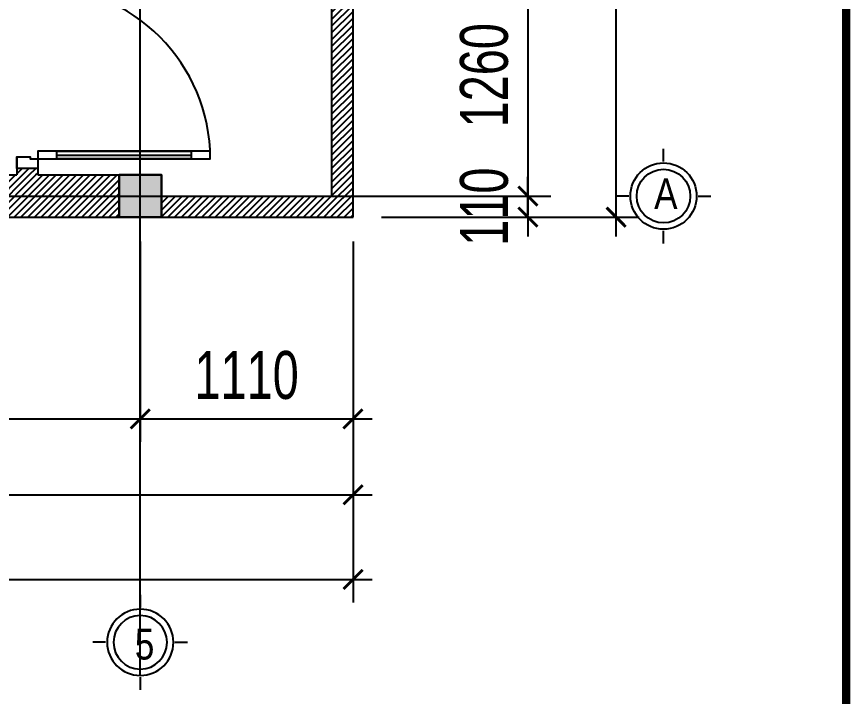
# Model space of a CAD drawing. Header units: inches. Extents: x 442278 to 842836, y -356313 to 59457.
# Drawn here: x 489347 to 493697, y -39020 to -35477 of the extents above; entities that cross this region are included whole.
import ezdxf
from ezdxf.enums import TextEntityAlignment as Align

# ---------------------------------------------------------------- set-up
doc = ezdxf.new("R2010")
doc.units = ezdxf.units.IN
doc.header["$LTSCALE"] = 250
doc.header["$MEASUREMENT"] = 0
doc.linetypes.add('CENTER', pattern=[50.8, 31.75, -6.35, 6.35, -6.35])
doc.linetypes.add('CONTINOUS', pattern=[0])
for name, color, linetype in [('3', 9, 'Continuous'), ('A-cua', 153, 'Continuous'), ('damvua', 7, 'Continuous'), ('DIM', 8, 'Continuous'), ('HACTH250', 250, 'Continuous'), ('LA.DIM', 251, 'Continuous'), ('netcat', 32, 'Continuous'), ('NETMANH', 44, 'Continuous'), ('NETTHAY', 8, 'Continuous'), ('NTHAY', 8, 'Continuous'), ('TEXT', 7, 'Continuous'), ('TRUC', 251, 'CENTER')]:
    doc.layers.add(name, color=color, linetype=linetype)
doc.styles.add('AVANTH', font='')
doc.styles.add('KIEU1', font='', dxfattribs={"height": 250})
doc.styles.add('S.STEXT', font='arial.ttf', dxfattribs={"width": 0.7})
doc.styles.add('VnAvantH', font='', dxfattribs={"width": 0.7})
doc.styles.get('AVANTH').set_extended_font_data('.VnAvantH')
doc.styles.get('KIEU1').set_extended_font_data('.VnArial')
doc.styles.get('VnAvantH').set_extended_font_data('.VnAvantH')
doc.linetypes.add('TX', pattern='A,676.874288,-193.500228,["tx",AVANTH,S=240.510514,R=359.931402,X=0,Y=-131.162874],-560.72896,746.79278', length=2177.896256)
doc.dimstyles.new('S.DIM100', dxfattribs={"dimtxt": 250, "dimasz": 100, "dimexe": 120, "dimexo": 0, "dimgap": 100, "dimtad": 1, "dimdec": 0, "dimzin": 13, "dimdsep": 46, "dimtxsty": 'S.STEXT', "dimblk": 'ARCHTICK', "dimblk1": 'ARCHTICK', "dimcen": 0, "dimdle": 100, "dimclrd": 251, "dimclre": 251, "dimclrt": 60, "dimadec": 0, "dimazin": 0, "dimtfac": 1, "dimtdec": 0, "dimtix": 1, "dimtmove": 2, "dimatfit": 3, "dimfxl": 1, "dimtolj": 1, "dimtzin": 13, "dimarcsym": 0})
pattern_1 = [(45, (194911.84, -364072.127), (-17.6776695, 17.6776695), [])]
pattern_2 = [(45, (194511.84, -364072.127), (-17.6776695, 17.6776695), [])]

# ---------------------------------------------------------------- blocks, each defined once
blk = doc.blocks.new('_ArchTick')
at = {"color": 0, "linetype": 'ByBlock', "const_width": 0.15}
blk.add_lwpolyline([(-0.5, -0.5), (0.5, 0.5)], dxfattribs=at)
blk = doc.blocks.new('*D160')
at = {"layer": 'DEFPOINTS', "color": 0, "transparency": 16777216}
for p in [(472101.9, -36648.3), (491101.9, -36648.3), (491101.9, -38411.2)]:
    blk.add_point(p, dxfattribs=at)
at = {"layer": 'LA.DIM', "color": 251, "lineweight": -2, "transparency": 16777216}
for p, q in [((472101.9, -36648.3), (472101.9, -38531.2)), ((491101.9, -36648.3), (491101.9, -38531.2)), ((472001.9, -38411.2), (491201.9, -38411.2))]:
    blk.add_line(p, q, dxfattribs=at)
at = {"layer": 'LA.DIM', "color": 251, "lineweight": -2, "transparency": 16777216, "xscale": 100, "yscale": 100, "zscale": 100, "rotation": 180}
blk.add_blockref('_ArchTick', (472101.9, -38411.2), dxfattribs=at)
at = {"layer": 'LA.DIM', "color": 251, "lineweight": -2, "transparency": 16777216, "xscale": 100, "yscale": 100, "zscale": 100}
blk.add_blockref('_ArchTick', (491101.9, -38411.2), dxfattribs=at)
at = {"layer": 'LA.DIM', "color": 60, "transparency": 16777216, "insert": (481601.9, -38183.6), "char_height": 250, "attachment_point": 5, "style": 'S.STEXT'}
blk.add_mtext('\\A1;19000', dxfattribs=at)
blk = doc.blocks.new('*D164')
at = {"layer": 'DEFPOINTS', "color": 0, "transparency": 16777216}
for p in [(485781.9, -36648.3), (489991.9, -36648.3), (489991.9, -37574.3)]:
    blk.add_point(p, dxfattribs=at)
at = {"layer": 'LA.DIM', "color": 251, "lineweight": -2, "transparency": 16777216}
for p, q in [((485781.9, -36648.3), (485781.9, -37694.3)), ((489991.9, -36648.3), (489991.9, -37694.3)), ((485681.9, -37574.3), (490091.9, -37574.3))]:
    blk.add_line(p, q, dxfattribs=at)
at = {"layer": 'LA.DIM', "color": 251, "lineweight": -2, "transparency": 16777216, "xscale": 100, "yscale": 100, "zscale": 100, "rotation": 180}
blk.add_blockref('_ArchTick', (485781.9, -37574.3), dxfattribs=at)
at = {"layer": 'LA.DIM', "color": 251, "lineweight": -2, "transparency": 16777216, "xscale": 100, "yscale": 100, "zscale": 100}
blk.add_blockref('_ArchTick', (489991.9, -37574.3), dxfattribs=at)
at = {"layer": 'LA.DIM', "color": 60, "transparency": 16777216, "insert": (487886.9, -37346.6), "char_height": 250, "attachment_point": 5, "style": 'S.STEXT'}
blk.add_mtext('\\A1;4210', dxfattribs=at)
blk = doc.blocks.new('*D166')
at = {"layer": 'DEFPOINTS', "color": 0, "transparency": 16777216}
for p in [(472101.9, -36648.3), (491101.9, -36648.3), (491101.9, -37969.9)]:
    blk.add_point(p, dxfattribs=at)
at = {"layer": 'LA.DIM', "color": 251, "lineweight": -2, "transparency": 16777216}
for p, q in [((472101.9, -36648.3), (472101.9, -38089.9)), ((491101.9, -36648.3), (491101.9, -38089.9)), ((472001.9, -37969.9), (491201.9, -37969.9))]:
    blk.add_line(p, q, dxfattribs=at)
at = {"layer": 'LA.DIM', "color": 251, "lineweight": -2, "transparency": 16777216, "xscale": 100, "yscale": 100, "zscale": 100, "rotation": 180}
blk.add_blockref('_ArchTick', (472101.9, -37969.9), dxfattribs=at)
at = {"layer": 'LA.DIM', "color": 251, "lineweight": -2, "transparency": 16777216, "xscale": 100, "yscale": 100, "zscale": 100}
blk.add_blockref('_ArchTick', (491101.9, -37969.9), dxfattribs=at)
at = {"layer": 'LA.DIM', "color": 60, "transparency": 16777216, "insert": (481601.9, -37742.3), "char_height": 250, "attachment_point": 5, "style": 'S.STEXT'}
blk.add_mtext('\\A1;19000', dxfattribs=at)
blk = doc.blocks.new('vongtrondim')
at = {"layer": 'damvua'}
blk.add_circle((0, 0), 174.7, dxfattribs=at)
at = {"layer": 'NTHAY'}
for p, q in [((0, 226.1), (0, 308.7)), ((-226.1, 0), (-308.7, 0)), ((226.1, 0), (308.7, 0)), ((0, -308.7), (0, -226.1))]:
    blk.add_line(p, q, dxfattribs=at)
blk.add_circle((0, 0), 216.1, dxfattribs=at)
blk = doc.blocks.new('*D168')
at = {"layer": 'DEFPOINTS', "color": 0, "transparency": 16777216}
for p in [(491250.1, -32022.4), (492475, -32022.4), (491250.1, -36522.4)]:
    blk.add_point(p, dxfattribs=at)
at = {"layer": 'LA.DIM', "color": 251, "lineweight": -2, "transparency": 16777216}
for p, q in [((492475, -36622.4), (492475, -31922.4)), ((491250.1, -32022.4), (492595, -32022.4)), ((491250.1, -36522.4), (492595, -36522.4))]:
    blk.add_line(p, q, dxfattribs=at)
at = {"layer": 'LA.DIM', "color": 251, "lineweight": -2, "transparency": 16777216, "xscale": 100, "yscale": 100, "zscale": 100}
for p, rotation in [((492475, -32022.4), 90), ((492475, -36522.4), 270)]:
    blk.add_blockref('_ArchTick', p, dxfattribs=dict(at, rotation=rotation))
at = {"layer": 'LA.DIM', "color": 60, "transparency": 16777216, "insert": (492247.3, -34272.4), "char_height": 250, "attachment_point": 5, "rotation": 90, "style": 'S.STEXT'}
blk.add_mtext('\\A1;4500', dxfattribs=at)
blk = doc.blocks.new('*D169')
at = {"layer": 'DEFPOINTS', "color": 0, "transparency": 16777216}
for p in [(491250.1, -36412.4), (492014.5, -36412.4), (491250.1, -36522.4)]:
    blk.add_point(p, dxfattribs=at)
at = {"layer": 'LA.DIM', "color": 251, "lineweight": -2, "transparency": 16777216}
for p, q in [((492014.5, -36412.4), (492014.5, -36312.4)), ((491250.1, -36412.4), (492134.5, -36412.4)), ((492014.5, -36522.4), (492014.5, -36412.4)), ((491250.1, -36522.4), (492134.5, -36522.4)), ((492014.5, -36522.4), (492014.5, -36622.4))]:
    blk.add_line(p, q, dxfattribs=at)
at = {"layer": 'LA.DIM', "color": 251, "lineweight": -2, "transparency": 16777216, "xscale": 100, "yscale": 100, "zscale": 100}
for p, rotation in [((492014.5, -36412.4), 270), ((492014.5, -36522.4), 90)]:
    blk.add_blockref('_ArchTick', p, dxfattribs=dict(at, rotation=rotation))
at = {"layer": 'LA.DIM', "color": 60, "transparency": 16777216, "insert": (491786.8, -36467.4), "char_height": 250, "attachment_point": 5, "rotation": 90, "style": 'S.STEXT'}
blk.add_mtext('\\A1;110', dxfattribs=at)
blk = doc.blocks.new('*D172')
at = {"layer": 'DEFPOINTS', "color": 0, "transparency": 16777216}
for p in [(491250.1, -35152.4), (491250.1, -36412.4), (492014.5, -36412.4)]:
    blk.add_point(p, dxfattribs=at)
at = {"layer": 'LA.DIM', "color": 251, "lineweight": -2, "transparency": 16777216}
for p, q in [((492014.5, -35052.4), (492014.5, -36512.4)), ((491250.1, -35152.4), (492134.5, -35152.4)), ((491250.1, -36412.4), (492134.5, -36412.4))]:
    blk.add_line(p, q, dxfattribs=at)
at = {"layer": 'LA.DIM', "color": 251, "lineweight": -2, "transparency": 16777216, "xscale": 100, "yscale": 100, "zscale": 100}
for p, rotation in [((492014.5, -35152.4), 90), ((492014.5, -36412.4), 270)]:
    blk.add_blockref('_ArchTick', p, dxfattribs=dict(at, rotation=rotation))
at = {"layer": 'LA.DIM', "color": 60, "transparency": 16777216, "insert": (491786.8, -35782.4), "char_height": 250, "attachment_point": 5, "rotation": 90, "style": 'S.STEXT'}
blk.add_mtext('\\A1;1260', dxfattribs=at)
blk = doc.blocks.new('KHUNG CHUAN SEICO')
at = {"layer": 'NETTHAY', "ltscale": 0.5, "const_width": 0.743}
blk.add_lwpolyline([(26.256, 388.145), (460.745, 388.145), (460.745, 7.88), (26.256, 7.88), (26.256, 388.513)], dxfattribs=at)
at = {"layer": '3', "ltscale": 0.5, "style": 'VnAvantH'}
for tag, height, p in [('DRAWING1', 4.75, (514.014, 46.772)), ('DRAWING2', 4.75, (514.073, 36.02)), ('DATE', 2.5, (477.019, 18.637))]:
    blk.add_attdef(tag, text='', height=height, dxfattribs=at).set_placement(p, align=Align.CENTER)
blk = doc.blocks.new('*D135')
at = {"layer": 'DEFPOINTS', "color": 0, "transparency": 16777216}
for p in [(489991.9, -36648.3), (491101.9, -36648.3), (491101.9, -37574.3)]:
    blk.add_point(p, dxfattribs=at)
at = {"layer": 'LA.DIM', "color": 251, "lineweight": -2, "transparency": 16777216}
for p, q in [((489991.9, -36648.3), (489991.9, -37694.3)), ((491101.9, -36648.3), (491101.9, -37694.3)), ((489891.9, -37574.3), (491201.9, -37574.3))]:
    blk.add_line(p, q, dxfattribs=at)
at = {"layer": 'LA.DIM', "color": 251, "lineweight": -2, "transparency": 16777216, "xscale": 100, "yscale": 100, "zscale": 100, "rotation": 180}
blk.add_blockref('_ArchTick', (489991.9, -37574.3), dxfattribs=at)
at = {"layer": 'LA.DIM', "color": 251, "lineweight": -2, "transparency": 16777216, "xscale": 100, "yscale": 100, "zscale": 100}
blk.add_blockref('_ArchTick', (491101.9, -37574.3), dxfattribs=at)
at = {"layer": 'LA.DIM', "color": 60, "transparency": 16777216, "insert": (490546.9, -37346.6), "char_height": 250, "attachment_point": 5, "style": 'S.STEXT'}
blk.add_mtext('\\A1;1110', dxfattribs=at)
blk = doc.blocks.new('*U113')
blk.add_line((-70, 100), (-70, 800))
for points in [[(-50, 0), (-50, 900), (-90, 900), (-90, 0)], [(-50, 100), (-90, 100), (-90, 800), (-50, 800)], [(0, -110), (-60, -110), (-60, -40), (-50, -40), (-50, 0), (0, 0)], [(-1000, -110), (-940, -110), (-940, -40), (-950, -40), (-950, 0), (-1000, 0)]]:
    blk.add_lwpolyline(points, close=True)
blk.add_arc((-50, 0), 900, 90, 180)

msp = doc.modelspace()

# ---------------------------------------------------------------- hatches: boundary and pattern name
at = {"layer": 'HACTH250', "linetype": 'TX'}
h = msp.add_hatch(dxfattribs=at)
h.set_pattern_fill('ANSI31', color=256, scale=200, style=0)
h.set_pattern_definition(pattern_2)
h.paths.add_polyline_path([(491101.89, -36522.41), (490991.89, -36522.41), (490991.89, -32132.41), (491101.89, -32132.41)])
h = msp.add_hatch(dxfattribs=at)
h.set_pattern_fill('ANSI31', color=256, scale=200, style=0)
h.set_pattern_definition(pattern_1)
h.paths.add_polyline_path([(489456.89, -36268.41), (489346.89, -36268.41), (489346.89, -36302.41), (489456.89, -36302.41)])
h = msp.add_hatch(dxfattribs=at)
h.set_pattern_fill('ANSI31', color=256, scale=200, style=0)
h.set_pattern_definition(pattern_1)
h.paths.add_polyline_path([(489881.89, -36302.41), (485891.89, -36302.41), (485891.89, -36522.41), (489881.89, -36522.41)])
h = msp.add_hatch(dxfattribs=at)
h.set_pattern_fill('ANSI31', color=256, scale=200, style=0)
h.set_pattern_definition(pattern_2)
h.paths.add_polyline_path([(490101.89, -36522.41), (490991.89, -36522.41), (490991.89, -36412.41), (490101.89, -36412.41)])
at = {"layer": 'NETMANH'}
msp.add_hatch(color=0, dxfattribs=at).paths.add_polyline_path([(489881.89, -36522.41), (490101.89, -36522.41), (490101.89, -36302.41), (489881.89, -36302.41)])
msp.add_hatch(color=0, dxfattribs=at).paths.add_polyline_path([(489881.89, -36522.41), (490101.89, -36522.41), (490101.89, -36302.41), (489881.89, -36302.41)])

# ---------------------------------------------------------------- linework, layer by layer
at = {"layer": 'netcat', "linetype": 'CONTINOUS'}
for p, q in [((491101.89, -36522.41), (491101.89, -32022.41)), ((490991.89, -36412.41), (490991.89, -34272.41)), ((489456.89, -36178.41), (489456.89, -36302.41)), ((489346.89, -36208.41), (489346.89, -36302.41)), ((485671.89, -36302.41), (489346.89, -36302.41)), ((489456.89, -36302.41), (489881.89, -36302.41)), ((490101.89, -36412.41), (490991.89, -36412.41)), ((472321.89, -36522.41), (489881.89, -36522.41)), ((490101.89, -36522.41), (491101.89, -36522.41))]:
    msp.add_line(p, q, dxfattribs=at)
for points in [[(489881.89, -36302.41), (490101.89, -36302.41), (490101.89, -36522.41), (489881.89, -36522.41)], [(489881.89, -36522.41), (490101.89, -36522.41), (490101.89, -36302.41), (489881.89, -36302.41)]]:
    msp.add_lwpolyline(points, close=True, dxfattribs=at)
at = {"layer": 'NETMANH', "color": 0}
msp.add_lwpolyline([(489881.89, -36522.41), (490101.89, -36522.41), (490101.89, -36302.41), (489881.89, -36302.41)], close=True, dxfattribs=at)
msp.add_lwpolyline([(489881.89, -36522.41), (490101.89, -36522.41), (490101.89, -36302.41), (489881.89, -36302.41)], close=True, dxfattribs=at)
at = {"layer": 'TRUC'}
for p, q in [((489991.89, -38911.86), (489991.89, -29632.97)), ((472101.89, -36412.41), (491817.19, -36412.41))]:
    msp.add_line(p, q, dxfattribs=at)

# ---------------------------------------------------------------- block references
at = {"layer": 'A-cua', "rotation": 270}
msp.add_blockref('*U113', (489456.89, -36268.41), dxfattribs=at)
at = {"layer": 'DIM', "xscale": 0.800000011920929, "yscale": 0.8000000007450581, "zscale": 0.8}
msp.add_blockref('vongtrondim', (492721.91, -36412.41), dxfattribs=at)
at = {"layer": 'DIM', "xscale": -0.800000011920929, "yscale": 0.8000000007450581, "zscale": 0.8, "rotation": 180}
msp.add_blockref('vongtrondim', (489991.89, -38738.98), dxfattribs=at)
at = {"layer": 'LA.DIM', "xscale": 59.35300561240523, "yscale": 59.35300561205079, "zscale": 59.35300561188299}
msp.add_blockref('KHUNG CHUAN SEICO', (466328.24, -48075.44), dxfattribs=at)

# ---------------------------------------------------------------- texts
at = {"layer": 'TEXT', "char_height": 160, "width": 573.6, "style": 'KIEU1'}
for s, insert, attachment_point in [('{\\f.VnArial NarrowH|b0|i0|c0|p34;a}', (492673.12, -36320.58), 1), ('{\\f.VnArial NarrowH|b0|i0|c0|p34;5}', (489963.33, -38830.82), 7)]:
    msp.add_mtext(s, dxfattribs=dict(at, insert=insert, attachment_point=attachment_point))

# ---------------------------------------------------------------- dimensions: what is measured, and where the dimension line sits
at = {"layer": 'LA.DIM'}
for base, p1, p2, picture, middle in [((492474.95, -32022.41), (491250.05, -36522.41), (491250.05, -32022.41), '*D168', (492247.31, -34272.41)), ((492014.48, -36412.41), (491250.05, -35152.41), (491250.05, -36412.41), '*D172', (491786.83, -35782.41)), ((492014.48, -36412.41), (491250.05, -36522.41), (491250.05, -36412.41), '*D169', (491786.83, -36467.41))]:
    dim = msp.add_linear_dim(base=base, p1=p1, p2=p2, angle=90, dimstyle='S.DIM100', dxfattribs=at)
    dim.commit()
    dim.dimension.update_dxf_attribs({"geometry": picture, "text_midpoint": middle})
for base, p1, p2, picture, middle in [((491101.89, -38411.24), (472101.89, -36648.31), (491101.89, -36648.31), '*D160', (481601.89, -38183.6)), ((491101.89, -37969.92), (472101.89, -36648.31), (491101.89, -36648.31), '*D166', (481601.89, -37742.28)), ((489991.89, -37574.25), (485781.89, -36648.31), (489991.89, -36648.31), '*D164', (487886.89, -37346.61)), ((491101.89, -37574.25), (489991.89, -36648.31), (491101.89, -36648.31), '*D135', (490546.89, -37346.61))]:
    dim = msp.add_linear_dim(base=base, p1=p1, p2=p2, dimstyle='S.DIM100', dxfattribs=at)
    dim.commit()
    dim.dimension.update_dxf_attribs({"geometry": picture, "text_midpoint": middle})

doc.saveas('drawing.dxf')
